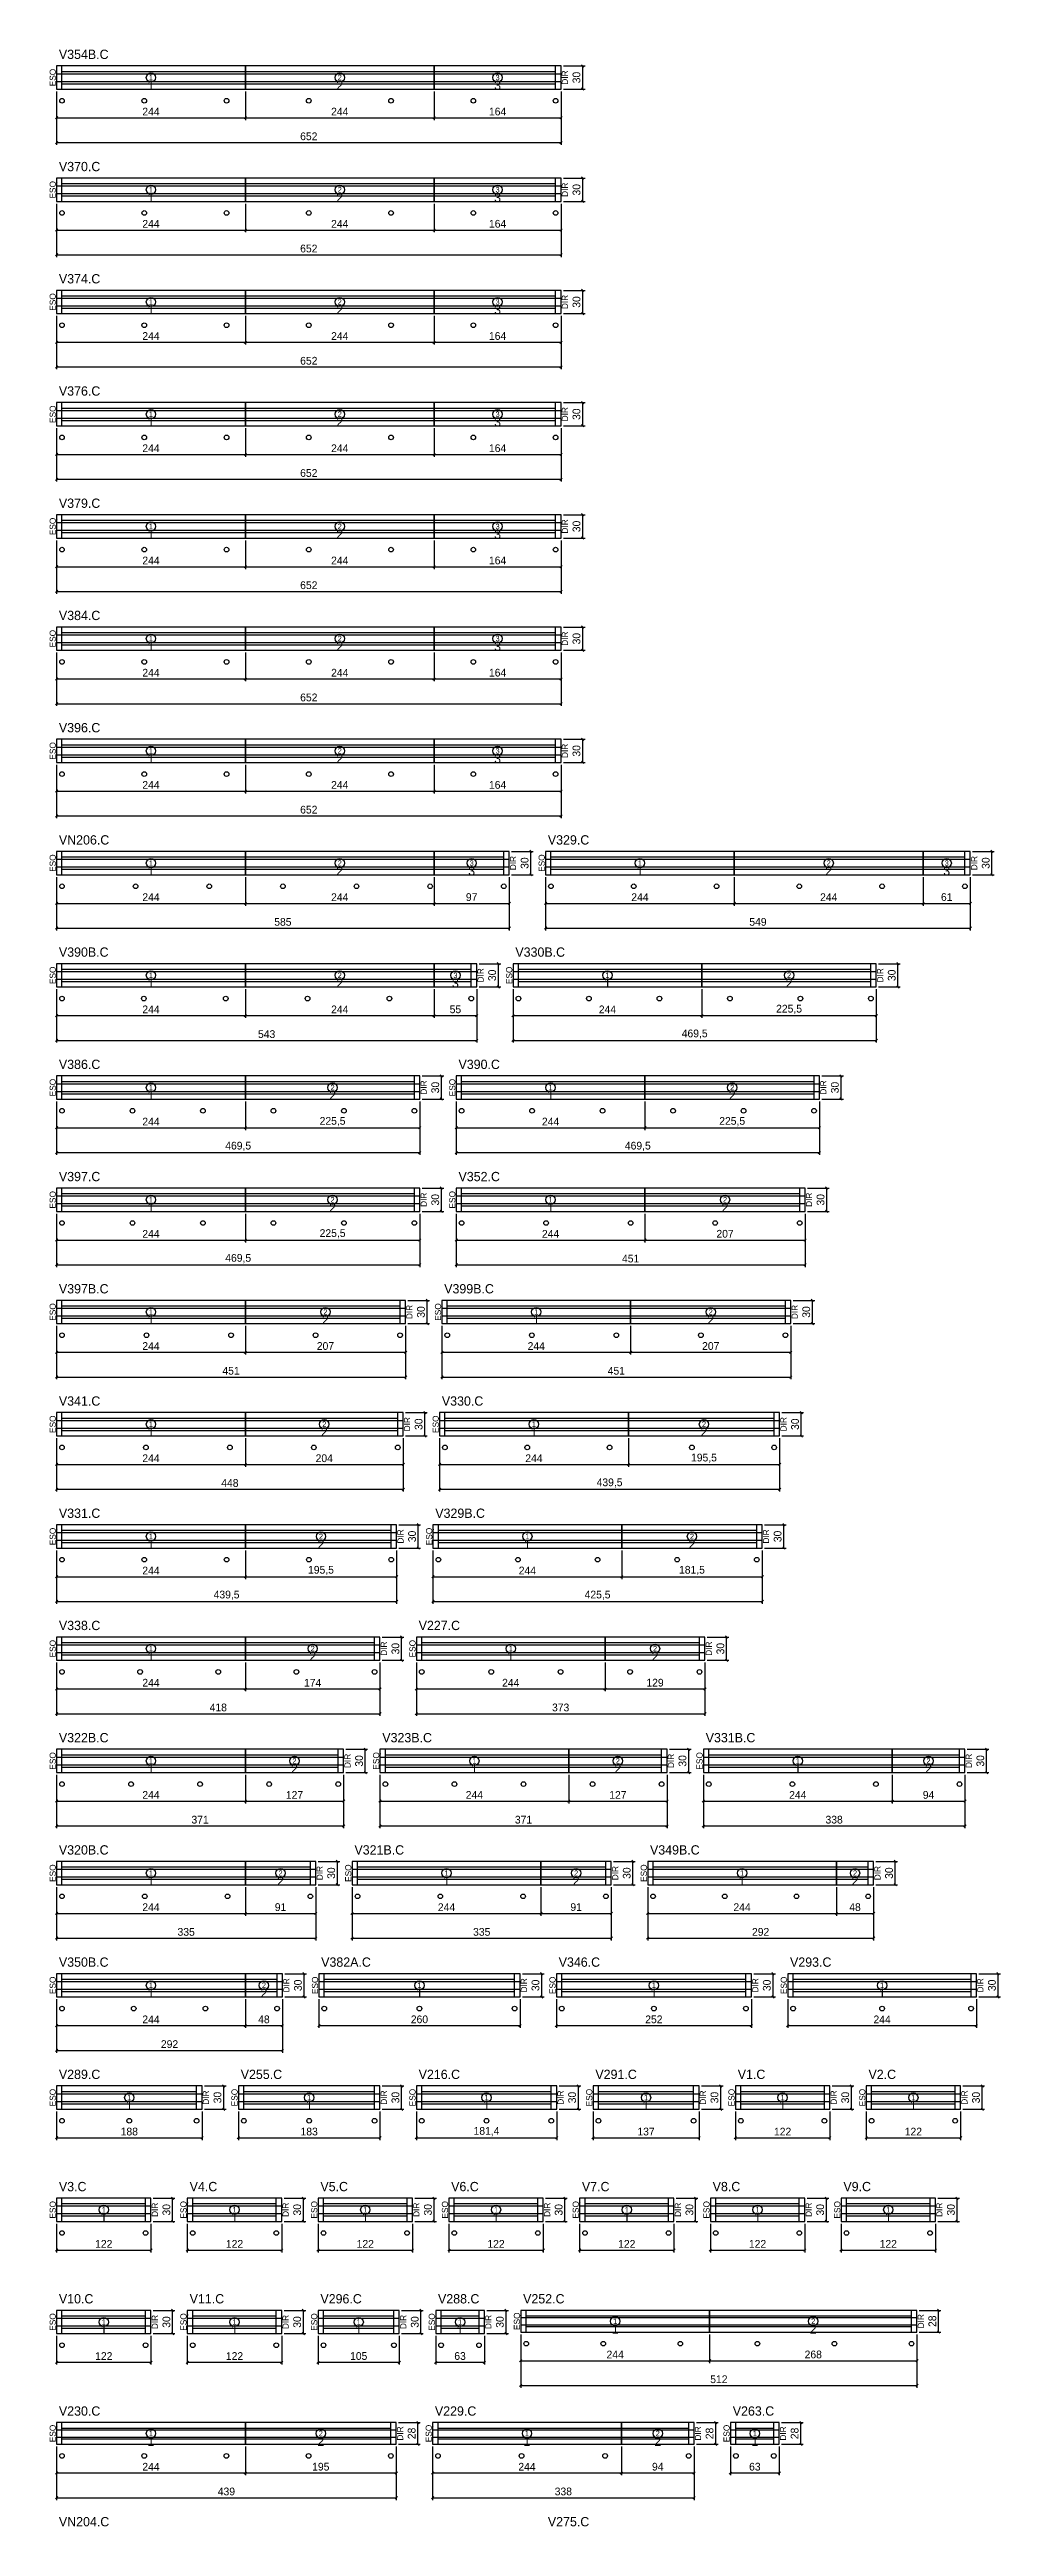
# Model space of a CAD drawing. Extents: x -13000 to 3070, y -11621 to 1250.
# Drawn here: x -9 to 1220, y -8419 to -5219 of the extents above; entities that cross this region are included whole.
import ezdxf
from ezdxf.enums import TextEntityAlignment as Align

# ---------------------------------------------------------------- set-up
doc = ezdxf.new("R2010")
doc.units = 0
for name, color, linetype in [('5', 5, 'Continuous'), ('COTA', 241, 'Continuous'), ('Escoras', 224, 'Continuous'), ('NOMENCLATURA', 7, 'Continuous'), ('Painéis', 200, 'Continuous'), ('SARR_2.2x7', 40, 'Continuous')]:
    doc.layers.add(name, color=color, linetype=linetype)
doc.dimstyles.new('PAINEL', dxfattribs={"dimtxt": 10, "dimasz": 3, "dimexe": 3, "dimexo": 3, "dimgap": 3, "dimtad": 1, "dimblk": 'OBLIQUE', "dimblk1": 'OBLIQUE', "dimcen": 2.5, "dimclrd": 4, "dimclre": 4, "dimclrt": 240, "dimazin": 3, "dimtfac": 1, "dimtmove": 0, "dimatfit": 3})

# ---------------------------------------------------------------- blocks, each defined once
blk = doc.blocks.new('nf1')
blk.add_circle((0, 0), 6)
blk.add_text('1', height=7).set_placement((0, 0), align=Align.MIDDLE_CENTER)
blk = doc.blocks.new('nf2')
blk.add_circle((0, 0), 6)
blk.add_text('2', height=7).set_placement((0, 0), align=Align.MIDDLE_CENTER)
blk = doc.blocks.new('nf3')
blk.add_circle((0, 0), 6)
blk.add_text('3', height=7).set_placement((0, 0), align=Align.MIDDLE_CENTER)
blk = doc.blocks.new('_OBLIQUE')
at = {"color": 0, "linetype": 'BYBLOCK'}
blk.add_line((-0.5, -0.5), (0.5, 0.5), dxfattribs=at)

msp = doc.modelspace()

# ---------------------------------------------------------------- linework, layer by layer
at = {"layer": 'Escoras'}
for centre in [(7, -5285), (113.333, -5285), (219.667, -5285), (326, -5285), (432.333, -5285), (538.667, -5285), (645, -5285), (7, -5430), (113.333, -5430), (219.667, -5430), (326, -5430), (432.333, -5430), (538.667, -5430), (645, -5430), (7, -5575), (113.333, -5575), (219.667, -5575), (326, -5575), (432.333, -5575), (538.667, -5575), (645, -5575), (7, -5720), (113.333, -5720), (219.667, -5720), (326, -5720), (432.333, -5720), (538.667, -5720), (645, -5720), (7, -5865), (113.333, -5865), (219.667, -5865), (326, -5865), (432.333, -5865), (538.667, -5865), (645, -5865), (7, -6010), (113.333, -6010), (219.667, -6010), (326, -6010), (432.333, -6010), (538.667, -6010), (645, -6010), (7, -6155), (113.333, -6155), (219.667, -6155), (326, -6155), (432.333, -6155), (538.667, -6155), (645, -6155), (7, -6300), (102.167, -6300), (197.333, -6300), (292.5, -6300), (387.667, -6300), (482.833, -6300), (578, -6300), (639, -6300), (746, -6300), (853, -6300), (960, -6300), (1067, -6300), (1174, -6300), (7, -6445), (112.8, -6445), (218.6, -6445), (324.4, -6445), (430.2, -6445), (536, -6445), (597, -6445), (688.1, -6445), (779.2, -6445), (870.3, -6445), (961.4, -6445), (1052.5, -6445), (7, -6590), (98.1, -6590), (189.2, -6590), (280.3, -6590), (371.4, -6590), (462.5, -6590), (523.5, -6590), (614.6, -6590), (705.7, -6590), (796.8, -6590), (887.9, -6590), (979, -6590), (7, -6735), (98.1, -6735), (189.2, -6735), (280.3, -6735), (371.4, -6735), (462.5, -6735), (523.5, -6735), (632.75, -6735), (742, -6735), (851.25, -6735), (960.5, -6735), (7, -6880), (116.25, -6880), (225.5, -6880), (334.75, -6880), (444, -6880), (505, -6880), (614.25, -6880), (723.5, -6880), (832.75, -6880), (942, -6880), (7, -7025), (115.5, -7025), (224, -7025), (332.5, -7025), (441, -7025), (502, -7025), (608.375, -7025), (714.75, -7025), (821.125, -7025), (927.5, -7025), (7, -7170), (113.375, -7170), (219.75, -7170), (326.125, -7170), (432.5, -7170), (493.5, -7170), (596.375, -7170), (699.25, -7170), (802.125, -7170), (905, -7170), (7, -7315), (108, -7315), (209, -7315), (310, -7315), (411, -7315), (472, -7315), (561.75, -7315), (651.5, -7315), (741.25, -7315), (831, -7315), (7, -7460), (96.25, -7460), (185.5, -7460), (274.75, -7460), (364, -7460), (425, -7460), (514.25, -7460), (603.5, -7460), (692.75, -7460), (782, -7460), (843, -7460), (951, -7460), (1059, -7460), (1167, -7460), (7, -7605), (114, -7605), (221, -7605), (328, -7605), (389, -7605), (496, -7605), (603, -7605), (710, -7605), (771, -7605), (863.667, -7605), (956.333, -7605), (1049, -7605), (7, -7750), (99.667, -7750), (192.333, -7750), (285, -7750), (346, -7750), (469, -7750), (592, -7750), (653, -7750), (772, -7750), (891, -7750), (952, -7750), (1067, -7750), (1182, -7750), (7, -7895), (94, -7895), (181, -7895), (242, -7895), (326.5, -7895), (411, -7895), (472, -7895), (555.7, -7895), (639.4, -7895), (700.4, -7895), (823.4, -7895), (884.4, -7895), (992.4, -7895), (1053.4, -7895), (1161.4, -7895), (7, -8040), (115, -8040), (176, -8040), (284, -8040), (345, -8040), (453, -8040), (514, -8040), (622, -8040), (683, -8040), (791, -8040), (852, -8040), (960, -8040), (1021, -8040), (1129, -8040), (7, -8185), (115, -8185), (176, -8185), (284, -8185), (345, -8185), (436, -8185), (497, -8185), (546, -8185), (607, -8183), (706.6, -8183), (806.2, -8183), (905.8, -8183), (1005.4, -8183), (1105, -8183), (7, -8328), (113.25, -8328), (219.5, -8328), (325.75, -8328), (432, -8328), (493, -8328), (601, -8328), (709, -8328), (817, -8328), (878, -8328), (927, -8328)]:
    msp.add_circle(centre, 3, dxfattribs=at)
at = {"layer": 'Painéis'}
for p, q in [((244, -5270), (244, -5240)), ((488, -5270), (488, -5240)), ((0, -5250), (244, -5250)), ((0, -5260), (244, -5260)), ((244, -5250), (488, -5250)), ((244, -5260), (488, -5260)), ((488, -5250), (652, -5250)), ((488, -5260), (652, -5260)), ((0, -5395), (244, -5395)), ((0, -5405), (244, -5405)), ((244, -5415), (244, -5385)), ((244, -5395), (488, -5395)), ((244, -5405), (488, -5405)), ((488, -5415), (488, -5385)), ((488, -5395), (652, -5395)), ((488, -5405), (652, -5405)), ((244, -5560), (244, -5530)), ((488, -5560), (488, -5530)), ((0, -5540), (244, -5540)), ((0, -5550), (244, -5550)), ((244, -5540), (488, -5540)), ((244, -5550), (488, -5550)), ((488, -5540), (652, -5540)), ((488, -5550), (652, -5550)), ((0, -5685), (244, -5685)), ((0, -5695), (244, -5695)), ((244, -5705), (244, -5675)), ((244, -5685), (488, -5685)), ((244, -5695), (488, -5695)), ((488, -5705), (488, -5675)), ((488, -5685), (652, -5685)), ((488, -5695), (652, -5695)), ((244, -5850), (244, -5820)), ((488, -5850), (488, -5820)), ((0, -5830), (244, -5830)), ((0, -5840), (244, -5840)), ((244, -5830), (488, -5830)), ((244, -5840), (488, -5840)), ((488, -5830), (652, -5830)), ((488, -5840), (652, -5840)), ((0, -5975), (244, -5975)), ((244, -5995), (244, -5965)), ((244, -5975), (488, -5975)), ((488, -5995), (488, -5965)), ((488, -5975), (652, -5975)), ((0, -5985), (244, -5985)), ((244, -5985), (488, -5985)), ((488, -5985), (652, -5985)), ((244, -6140), (244, -6110)), ((488, -6140), (488, -6110)), ((0, -6120), (244, -6120)), ((0, -6130), (244, -6130)), ((244, -6120), (488, -6120)), ((244, -6130), (488, -6130)), ((488, -6120), (652, -6120)), ((488, -6130), (652, -6130)), ((0, -6265), (244, -6265)), ((244, -6285), (244, -6255)), ((244, -6265), (488, -6265)), ((488, -6285), (488, -6255)), ((488, -6265), (585, -6265)), ((632, -6265), (876, -6265)), ((876, -6285), (876, -6255)), ((876, -6265), (1120, -6265)), ((1120, -6285), (1120, -6255)), ((1120, -6265), (1181, -6265)), ((0, -6275), (244, -6275)), ((244, -6275), (488, -6275)), ((488, -6275), (585, -6275)), ((632, -6275), (876, -6275)), ((876, -6275), (1120, -6275)), ((1120, -6275), (1181, -6275)), ((244, -6430), (244, -6400)), ((488, -6430), (488, -6400)), ((834, -6430), (834, -6400)), ((0, -6410), (244, -6410)), ((0, -6420), (244, -6420)), ((244, -6410), (488, -6410)), ((244, -6420), (488, -6420)), ((488, -6410), (543, -6410)), ((488, -6420), (543, -6420)), ((590, -6410), (834, -6410)), ((590, -6420), (834, -6420)), ((834, -6410), (1059.5, -6410)), ((834, -6420), (1059.5, -6420)), ((0, -6555), (244, -6555)), ((244, -6575), (244, -6545)), ((244, -6555), (469.5, -6555)), ((516.5, -6555), (760.5, -6555)), ((760.5, -6575), (760.5, -6545)), ((760.5, -6555), (986, -6555)), ((0, -6565), (244, -6565)), ((244, -6565), (469.5, -6565)), ((516.5, -6565), (760.5, -6565)), ((760.5, -6565), (986, -6565)), ((0, -6700), (244, -6700)), ((0, -6710), (244, -6710)), ((244, -6720), (244, -6690)), ((244, -6700), (469.5, -6700)), ((244, -6710), (469.5, -6710)), ((516.5, -6700), (760.5, -6700)), ((516.5, -6710), (760.5, -6710)), ((760.5, -6720), (760.5, -6690)), ((760.5, -6700), (967.5, -6700)), ((760.5, -6710), (967.5, -6710)), ((0, -6845), (244, -6845)), ((244, -6865), (244, -6835)), ((244, -6845), (451, -6845)), ((498, -6845), (742, -6845)), ((742, -6865), (742, -6835)), ((742, -6845), (949, -6845)), ((0, -6855), (244, -6855)), ((244, -6855), (451, -6855)), ((498, -6855), (742, -6855)), ((742, -6855), (949, -6855)), ((0, -6990), (244, -6990)), ((0, -7000), (244, -7000)), ((244, -7010), (244, -6980)), ((244, -6990), (448, -6990)), ((244, -7000), (448, -7000)), ((495, -6990), (739, -6990)), ((495, -7000), (739, -7000)), ((739, -7010), (739, -6980)), ((739, -6990), (934.5, -6990)), ((739, -7000), (934.5, -7000)), ((0, -7135), (244, -7135)), ((244, -7155), (244, -7125)), ((244, -7135), (439.5, -7135)), ((486.5, -7135), (730.5, -7135)), ((730.5, -7155), (730.5, -7125)), ((730.5, -7135), (912, -7135)), ((0, -7145), (244, -7145)), ((244, -7145), (439.5, -7145)), ((486.5, -7145), (730.5, -7145)), ((730.5, -7145), (912, -7145)), ((0, -7280), (244, -7280)), ((0, -7290), (244, -7290)), ((244, -7300), (244, -7270)), ((244, -7280), (418, -7280)), ((244, -7290), (418, -7290)), ((465, -7280), (709, -7280)), ((465, -7290), (709, -7290)), ((709, -7300), (709, -7270)), ((709, -7280), (838, -7280)), ((709, -7290), (838, -7290)), ((244, -7445), (244, -7415)), ((662, -7445), (662, -7415)), ((1080, -7445), (1080, -7415)), ((0, -7425), (244, -7425)), ((0, -7435), (244, -7435)), ((244, -7425), (371, -7425)), ((244, -7435), (371, -7435)), ((418, -7425), (662, -7425)), ((418, -7435), (662, -7435)), ((662, -7425), (789, -7425)), ((662, -7435), (789, -7435)), ((836, -7425), (1080, -7425)), ((836, -7435), (1080, -7435)), ((1080, -7425), (1174, -7425)), ((1080, -7435), (1174, -7435)), ((0, -7570), (244, -7570)), ((0, -7580), (244, -7580)), ((244, -7590), (244, -7560)), ((244, -7570), (335, -7570)), ((244, -7580), (335, -7580)), ((382, -7570), (626, -7570)), ((382, -7580), (626, -7580)), ((626, -7590), (626, -7560)), ((626, -7570), (717, -7570)), ((626, -7580), (717, -7580)), ((764, -7570), (1008, -7570)), ((764, -7580), (1008, -7580)), ((1008, -7590), (1008, -7560)), ((1008, -7570), (1056, -7570)), ((1008, -7580), (1056, -7580)), ((244, -7735), (244, -7705)), ((0, -7715), (244, -7715)), ((0, -7725), (244, -7725)), ((244, -7715), (292, -7715)), ((244, -7725), (292, -7725)), ((339, -7715), (599, -7715)), ((339, -7725), (599, -7725)), ((646, -7715), (898, -7715)), ((646, -7725), (898, -7725)), ((945, -7715), (1189, -7715)), ((945, -7725), (1189, -7725)), ((0, -7860), (188, -7860)), ((0, -7870), (188, -7870)), ((235, -7860), (418, -7860)), ((235, -7870), (418, -7870)), ((465, -7860), (646.4, -7860)), ((465, -7870), (646.4, -7870)), ((693.4, -7860), (830.4, -7860)), ((693.4, -7870), (830.4, -7870)), ((877.4, -7860), (999.4, -7860)), ((877.4, -7870), (999.4, -7870)), ((1046.4, -7860), (1168.4, -7860)), ((1046.4, -7870), (1168.4, -7870)), ((0, -8005), (122, -8005)), ((0, -8015), (122, -8015)), ((169, -8005), (291, -8005)), ((169, -8015), (291, -8015)), ((338, -8005), (460, -8005)), ((338, -8015), (460, -8015)), ((507, -8005), (629, -8005)), ((507, -8015), (629, -8015)), ((676, -8005), (798, -8005)), ((676, -8015), (798, -8015)), ((845, -8005), (967, -8005)), ((845, -8015), (967, -8015)), ((1014, -8005), (1136, -8005)), ((1014, -8015), (1136, -8015)), ((0, -8150), (122, -8150)), ((0, -8160), (122, -8160)), ((169, -8150), (291, -8150)), ((169, -8160), (291, -8160)), ((338, -8150), (443, -8150)), ((338, -8160), (443, -8160)), ((490, -8150), (553, -8150)), ((490, -8160), (553, -8160)), ((600, -8149.333), (844, -8149.333)), ((600, -8158.667), (844, -8158.667)), ((844, -8168), (844, -8140)), ((844, -8149.333), (1112, -8149.333)), ((844, -8158.667), (1112, -8158.667)), ((244, -8313), (244, -8285)), ((730, -8313), (730, -8285)), ((0, -8294.333), (244, -8294.333)), ((0, -8303.667), (244, -8303.667)), ((244, -8294.333), (439, -8294.333)), ((244, -8303.667), (439, -8303.667)), ((486, -8294.333), (730, -8294.333)), ((486, -8303.667), (730, -8303.667)), ((730, -8294.333), (824, -8294.333)), ((730, -8303.667), (824, -8303.667)), ((871, -8294.333), (934, -8294.333)), ((871, -8303.667), (934, -8303.667))]:
    msp.add_line(p, q, dxfattribs=at)
for points in [[(0, -5270), (244, -5270), (244, -5240), (0, -5240)], [(244, -5270), (488, -5270), (488, -5240), (244, -5240)], [(488, -5270), (652, -5270), (652, -5240), (488, -5240)], [(0, -5415), (244, -5415), (244, -5385), (0, -5385)], [(244, -5415), (488, -5415), (488, -5385), (244, -5385)], [(488, -5415), (652, -5415), (652, -5385), (488, -5385)], [(0, -5560), (244, -5560), (244, -5530), (0, -5530)], [(244, -5560), (488, -5560), (488, -5530), (244, -5530)], [(488, -5560), (652, -5560), (652, -5530), (488, -5530)], [(0, -5705), (244, -5705), (244, -5675), (0, -5675)], [(244, -5705), (488, -5705), (488, -5675), (244, -5675)], [(488, -5705), (652, -5705), (652, -5675), (488, -5675)], [(0, -5850), (244, -5850), (244, -5820), (0, -5820)], [(244, -5850), (488, -5850), (488, -5820), (244, -5820)], [(488, -5850), (652, -5850), (652, -5820), (488, -5820)], [(0, -5995), (244, -5995), (244, -5965), (0, -5965)], [(244, -5995), (488, -5995), (488, -5965), (244, -5965)], [(488, -5995), (652, -5995), (652, -5965), (488, -5965)], [(0, -6140), (244, -6140), (244, -6110), (0, -6110)], [(244, -6140), (488, -6140), (488, -6110), (244, -6110)], [(488, -6140), (652, -6140), (652, -6110), (488, -6110)], [(0, -6285), (244, -6285), (244, -6255), (0, -6255)], [(244, -6285), (488, -6285), (488, -6255), (244, -6255)], [(488, -6285), (585, -6285), (585, -6255), (488, -6255)], [(632, -6285), (876, -6285), (876, -6255), (632, -6255)], [(876, -6285), (1120, -6285), (1120, -6255), (876, -6255)], [(1120, -6285), (1181, -6285), (1181, -6255), (1120, -6255)], [(0, -6430), (244, -6430), (244, -6400), (0, -6400)], [(244, -6430), (488, -6430), (488, -6400), (244, -6400)], [(488, -6430), (543, -6430), (543, -6400), (488, -6400)], [(590, -6430), (834, -6430), (834, -6400), (590, -6400)], [(834, -6430), (1059.5, -6430), (1059.5, -6400), (834, -6400)], [(0, -6575), (244, -6575), (244, -6545), (0, -6545)], [(244, -6575), (469.5, -6575), (469.5, -6545), (244, -6545)], [(516.5, -6575), (760.5, -6575), (760.5, -6545), (516.5, -6545)], [(760.5, -6575), (986, -6575), (986, -6545), (760.5, -6545)], [(0, -6720), (244, -6720), (244, -6690), (0, -6690)], [(244, -6720), (469.5, -6720), (469.5, -6690), (244, -6690)], [(516.5, -6720), (760.5, -6720), (760.5, -6690), (516.5, -6690)], [(760.5, -6720), (967.5, -6720), (967.5, -6690), (760.5, -6690)], [(0, -6865), (244, -6865), (244, -6835), (0, -6835)], [(244, -6865), (451, -6865), (451, -6835), (244, -6835)], [(498, -6865), (742, -6865), (742, -6835), (498, -6835)], [(742, -6865), (949, -6865), (949, -6835), (742, -6835)], [(0, -7010), (244, -7010), (244, -6980), (0, -6980)], [(244, -7010), (448, -7010), (448, -6980), (244, -6980)], [(495, -7010), (739, -7010), (739, -6980), (495, -6980)], [(739, -7010), (934.5, -7010), (934.5, -6980), (739, -6980)], [(0, -7155), (244, -7155), (244, -7125), (0, -7125)], [(244, -7155), (439.5, -7155), (439.5, -7125), (244, -7125)], [(486.5, -7155), (730.5, -7155), (730.5, -7125), (486.5, -7125)], [(730.5, -7155), (912, -7155), (912, -7125), (730.5, -7125)], [(0, -7300), (244, -7300), (244, -7270), (0, -7270)], [(244, -7300), (418, -7300), (418, -7270), (244, -7270)], [(465, -7300), (709, -7300), (709, -7270), (465, -7270)], [(709, -7300), (838, -7300), (838, -7270), (709, -7270)], [(0, -7445), (244, -7445), (244, -7415), (0, -7415)], [(244, -7445), (371, -7445), (371, -7415), (244, -7415)], [(418, -7445), (662, -7445), (662, -7415), (418, -7415)], [(662, -7445), (789, -7445), (789, -7415), (662, -7415)], [(836, -7445), (1080, -7445), (1080, -7415), (836, -7415)], [(1080, -7445), (1174, -7445), (1174, -7415), (1080, -7415)], [(0, -7590), (244, -7590), (244, -7560), (0, -7560)], [(244, -7590), (335, -7590), (335, -7560), (244, -7560)], [(382, -7590), (626, -7590), (626, -7560), (382, -7560)], [(626, -7590), (717, -7590), (717, -7560), (626, -7560)], [(764, -7590), (1008, -7590), (1008, -7560), (764, -7560)], [(1008, -7590), (1056, -7590), (1056, -7560), (1008, -7560)], [(0, -7735), (244, -7735), (244, -7705), (0, -7705)], [(244, -7735), (292, -7735), (292, -7705), (244, -7705)], [(339, -7735), (599, -7735), (599, -7705), (339, -7705)], [(646, -7735), (898, -7735), (898, -7705), (646, -7705)], [(945, -7735), (1189, -7735), (1189, -7705), (945, -7705)], [(0, -7880), (188, -7880), (188, -7850), (0, -7850)], [(235, -7880), (418, -7880), (418, -7850), (235, -7850)], [(465, -7880), (646.4, -7880), (646.4, -7850), (465, -7850)], [(693.4, -7880), (830.4, -7880), (830.4, -7850), (693.4, -7850)], [(877.4, -7880), (999.4, -7880), (999.4, -7850), (877.4, -7850)], [(1046.4, -7880), (1168.4, -7880), (1168.4, -7850), (1046.4, -7850)], [(0, -8025), (122, -8025), (122, -7995), (0, -7995)], [(169, -8025), (291, -8025), (291, -7995), (169, -7995)], [(338, -8025), (460, -8025), (460, -7995), (338, -7995)], [(507, -8025), (629, -8025), (629, -7995), (507, -7995)], [(676, -8025), (798, -8025), (798, -7995), (676, -7995)], [(845, -8025), (967, -8025), (967, -7995), (845, -7995)], [(1014, -8025), (1136, -8025), (1136, -7995), (1014, -7995)], [(0, -8170), (122, -8170), (122, -8140), (0, -8140)], [(169, -8170), (291, -8170), (291, -8140), (169, -8140)], [(338, -8170), (443, -8170), (443, -8140), (338, -8140)], [(490, -8170), (553, -8170), (553, -8140), (490, -8140)], [(600, -8168), (844, -8168), (844, -8140), (600, -8140)], [(844, -8168), (1112, -8168), (1112, -8140), (844, -8140)], [(0, -8313), (244, -8313), (244, -8285), (0, -8285)], [(244, -8313), (439, -8313), (439, -8285), (244, -8285)], [(486, -8313), (730, -8313), (730, -8285), (486, -8285)], [(730, -8313), (824, -8313), (824, -8285), (730, -8285)], [(871, -8313), (934, -8313), (934, -8285), (871, -8285)]]:
    msp.add_lwpolyline(points, close=True, dxfattribs=at)
at = {"layer": 'SARR_2.2x7'}
for p, q in [((7, -5270), (7, -5240)), ((7, -5247), (244, -5247)), ((244, -5247), (488, -5247)), ((488, -5247), (645, -5247)), ((645, -5270), (645, -5240)), ((7, -5263), (244, -5263)), ((244, -5263), (488, -5263)), ((488, -5263), (645, -5263)), ((7, -5415), (7, -5385)), ((7, -5392), (244, -5392)), ((7, -5408), (244, -5408)), ((244, -5392), (488, -5392)), ((244, -5408), (488, -5408)), ((488, -5392), (645, -5392)), ((488, -5408), (645, -5408)), ((645, -5415), (645, -5385)), ((7, -5560), (7, -5530)), ((645, -5560), (645, -5530)), ((7, -5537), (244, -5537)), ((7, -5553), (244, -5553)), ((244, -5537), (488, -5537)), ((244, -5553), (488, -5553)), ((488, -5537), (645, -5537)), ((488, -5553), (645, -5553)), ((7, -5705), (7, -5675)), ((7, -5682), (244, -5682)), ((244, -5682), (488, -5682)), ((488, -5682), (645, -5682)), ((645, -5705), (645, -5675)), ((7, -5698), (244, -5698)), ((244, -5698), (488, -5698)), ((488, -5698), (645, -5698)), ((7, -5850), (7, -5820)), ((645, -5850), (645, -5820)), ((7, -5827), (244, -5827)), ((7, -5843), (244, -5843)), ((244, -5827), (488, -5827)), ((244, -5843), (488, -5843)), ((488, -5827), (645, -5827)), ((488, -5843), (645, -5843)), ((7, -5995), (7, -5965)), ((7, -5972), (244, -5972)), ((244, -5972), (488, -5972)), ((488, -5972), (645, -5972)), ((645, -5995), (645, -5965)), ((7, -5988), (244, -5988)), ((244, -5988), (488, -5988)), ((488, -5988), (645, -5988)), ((7, -6140), (7, -6110)), ((645, -6140), (645, -6110)), ((7, -6117), (244, -6117)), ((7, -6133), (244, -6133)), ((244, -6117), (488, -6117)), ((244, -6133), (488, -6133)), ((488, -6117), (645, -6117)), ((488, -6133), (645, -6133)), ((7, -6285), (7, -6255)), ((7, -6262), (244, -6262)), ((244, -6262), (488, -6262)), ((488, -6262), (578, -6262)), ((578, -6285), (578, -6255)), ((639, -6285), (639, -6255)), ((639, -6262), (876, -6262)), ((876, -6262), (1120, -6262)), ((1120, -6262), (1174, -6262)), ((1174, -6285), (1174, -6255)), ((7, -6278), (244, -6278)), ((244, -6278), (488, -6278)), ((488, -6278), (578, -6278)), ((639, -6278), (876, -6278)), ((876, -6278), (1120, -6278)), ((1120, -6278), (1174, -6278)), ((7, -6430), (7, -6400)), ((536, -6430), (536, -6400)), ((597, -6430), (597, -6400)), ((1052.5, -6430), (1052.5, -6400)), ((7, -6407), (244, -6407)), ((7, -6423), (244, -6423)), ((244, -6407), (488, -6407)), ((244, -6423), (488, -6423)), ((488, -6407), (536, -6407)), ((488, -6423), (536, -6423)), ((597, -6407), (834, -6407)), ((597, -6423), (834, -6423)), ((834, -6407), (1052.5, -6407)), ((834, -6423), (1052.5, -6423)), ((7, -6575), (7, -6545)), ((7, -6552), (244, -6552)), ((244, -6552), (462.5, -6552)), ((462.5, -6575), (462.5, -6545)), ((523.5, -6575), (523.5, -6545)), ((523.5, -6552), (760.5, -6552)), ((760.5, -6552), (979, -6552)), ((979, -6575), (979, -6545)), ((7, -6568), (244, -6568)), ((244, -6568), (462.5, -6568)), ((523.5, -6568), (760.5, -6568)), ((760.5, -6568), (979, -6568)), ((7, -6720), (7, -6690)), ((7, -6697), (244, -6697)), ((7, -6713), (244, -6713)), ((244, -6697), (462.5, -6697)), ((244, -6713), (462.5, -6713)), ((462.5, -6720), (462.5, -6690)), ((523.5, -6720), (523.5, -6690)), ((523.5, -6697), (760.5, -6697)), ((523.5, -6713), (760.5, -6713)), ((760.5, -6697), (960.5, -6697)), ((760.5, -6713), (960.5, -6713)), ((960.5, -6720), (960.5, -6690)), ((7, -6865), (7, -6835)), ((7, -6842), (244, -6842)), ((244, -6842), (444, -6842)), ((444, -6865), (444, -6835)), ((505, -6865), (505, -6835)), ((505, -6842), (742, -6842)), ((742, -6842), (942, -6842)), ((942, -6865), (942, -6835)), ((7, -6858), (244, -6858)), ((244, -6858), (444, -6858)), ((505, -6858), (742, -6858)), ((742, -6858), (942, -6858)), ((7, -7010), (7, -6980)), ((7, -6987), (244, -6987)), ((7, -7003), (244, -7003)), ((244, -6987), (441, -6987)), ((244, -7003), (441, -7003)), ((441, -7010), (441, -6980)), ((502, -7010), (502, -6980)), ((502, -6987), (739, -6987)), ((502, -7003), (739, -7003)), ((739, -6987), (927.5, -6987)), ((739, -7003), (927.5, -7003)), ((927.5, -7010), (927.5, -6980)), ((7, -7155), (7, -7125)), ((7, -7132), (244, -7132)), ((244, -7132), (432.5, -7132)), ((432.5, -7155), (432.5, -7125)), ((493.5, -7155), (493.5, -7125)), ((493.5, -7132), (730.5, -7132)), ((730.5, -7132), (905, -7132)), ((905, -7155), (905, -7125)), ((7, -7148), (244, -7148)), ((244, -7148), (432.5, -7148)), ((493.5, -7148), (730.5, -7148)), ((730.5, -7148), (905, -7148)), ((7, -7300), (7, -7270)), ((7, -7277), (244, -7277)), ((7, -7293), (244, -7293)), ((244, -7277), (411, -7277)), ((244, -7293), (411, -7293)), ((411, -7300), (411, -7270)), ((472, -7300), (472, -7270)), ((472, -7277), (709, -7277)), ((472, -7293), (709, -7293)), ((709, -7277), (831, -7277)), ((709, -7293), (831, -7293)), ((831, -7300), (831, -7270)), ((7, -7445), (7, -7415)), ((7, -7422), (244, -7422)), ((244, -7422), (364, -7422)), ((364, -7445), (364, -7415)), ((425, -7445), (425, -7415)), ((425, -7422), (662, -7422)), ((662, -7422), (782, -7422)), ((782, -7445), (782, -7415)), ((843, -7445), (843, -7415)), ((843, -7422), (1080, -7422)), ((1080, -7422), (1167, -7422)), ((1167, -7445), (1167, -7415)), ((7, -7438), (244, -7438)), ((244, -7438), (364, -7438)), ((425, -7438), (662, -7438)), ((662, -7438), (782, -7438)), ((843, -7438), (1080, -7438)), ((1080, -7438), (1167, -7438)), ((7, -7590), (7, -7560)), ((7, -7567), (244, -7567)), ((7, -7583), (244, -7583)), ((244, -7567), (328, -7567)), ((244, -7583), (328, -7583)), ((328, -7590), (328, -7560)), ((389, -7590), (389, -7560)), ((389, -7567), (626, -7567)), ((389, -7583), (626, -7583)), ((626, -7567), (710, -7567)), ((626, -7583), (710, -7583)), ((710, -7590), (710, -7560)), ((771, -7590), (771, -7560)), ((771, -7567), (1008, -7567)), ((771, -7583), (1008, -7583)), ((1008, -7567), (1049, -7567)), ((1008, -7583), (1049, -7583)), ((1049, -7590), (1049, -7560)), ((7, -7735), (7, -7705)), ((7, -7712), (244, -7712)), ((244, -7712), (285, -7712)), ((285, -7735), (285, -7705)), ((346, -7735), (346, -7705)), ((346, -7712), (592, -7712)), ((592, -7735), (592, -7705)), ((653, -7735), (653, -7705)), ((653, -7712), (891, -7712)), ((891, -7735), (891, -7705)), ((952, -7735), (952, -7705)), ((952, -7712), (1182, -7712)), ((1182, -7735), (1182, -7705)), ((7, -7728), (244, -7728)), ((244, -7728), (285, -7728)), ((346, -7728), (592, -7728)), ((653, -7728), (891, -7728)), ((952, -7728), (1182, -7728)), ((7, -7880), (7, -7850)), ((7, -7857), (181, -7857)), ((181, -7880), (181, -7850)), ((242, -7880), (242, -7850)), ((242, -7857), (411, -7857)), ((411, -7880), (411, -7850)), ((472, -7880), (472, -7850)), ((472, -7857), (639.4, -7857)), ((639.4, -7880), (639.4, -7850)), ((700.4, -7880), (700.4, -7850)), ((700.4, -7857), (823.4, -7857)), ((823.4, -7880), (823.4, -7850)), ((884.4, -7880), (884.4, -7850)), ((884.4, -7857), (992.4, -7857)), ((992.4, -7880), (992.4, -7850)), ((1053.4, -7880), (1053.4, -7850)), ((1053.4, -7857), (1161.4, -7857)), ((1161.4, -7880), (1161.4, -7850)), ((7, -7873), (181, -7873)), ((242, -7873), (411, -7873)), ((472, -7873), (639.4, -7873)), ((700.4, -7873), (823.4, -7873)), ((884.4, -7873), (992.4, -7873)), ((1053.4, -7873), (1161.4, -7873)), ((7, -8025), (7, -7995)), ((115, -8025), (115, -7995)), ((176, -8025), (176, -7995)), ((284, -8025), (284, -7995)), ((345, -8025), (345, -7995)), ((453, -8025), (453, -7995)), ((514, -8025), (514, -7995)), ((622, -8025), (622, -7995)), ((683, -8025), (683, -7995)), ((791, -8025), (791, -7995)), ((852, -8025), (852, -7995)), ((960, -8025), (960, -7995)), ((1021, -8025), (1021, -7995)), ((1129, -8025), (1129, -7995)), ((7, -8002), (115, -8002)), ((7, -8018), (115, -8018)), ((176, -8002), (284, -8002)), ((176, -8018), (284, -8018)), ((345, -8002), (453, -8002)), ((345, -8018), (453, -8018)), ((514, -8002), (622, -8002)), ((514, -8018), (622, -8018)), ((683, -8002), (791, -8002)), ((683, -8018), (791, -8018)), ((852, -8002), (960, -8002)), ((852, -8018), (960, -8018)), ((1021, -8002), (1129, -8002)), ((1021, -8018), (1129, -8018)), ((7, -8170), (7, -8140)), ((7, -8147), (115, -8147)), ((115, -8170), (115, -8140)), ((176, -8170), (176, -8140)), ((176, -8147), (284, -8147)), ((284, -8170), (284, -8140)), ((345, -8170), (345, -8140)), ((345, -8147), (436, -8147)), ((436, -8170), (436, -8140)), ((497, -8170), (497, -8140)), ((497, -8147), (546, -8147)), ((546, -8170), (546, -8140)), ((607, -8168), (607, -8140)), ((607, -8147), (844, -8147)), ((844, -8147), (1105, -8147)), ((1105, -8168), (1105, -8140)), ((7, -8163), (115, -8163)), ((176, -8163), (284, -8163)), ((345, -8163), (436, -8163)), ((497, -8163), (546, -8163)), ((607, -8161), (844, -8161)), ((844, -8161), (1105, -8161)), ((7, -8313), (7, -8285)), ((432, -8313), (432, -8285)), ((493, -8313), (493, -8285)), ((817, -8313), (817, -8285)), ((878, -8313), (878, -8285)), ((927, -8313), (927, -8285)), ((7, -8292), (244, -8292)), ((7, -8306), (244, -8306)), ((244, -8292), (432, -8292)), ((244, -8306), (432, -8306)), ((493, -8292), (730, -8292)), ((493, -8306), (730, -8306)), ((730, -8292), (817, -8292)), ((730, -8306), (817, -8306)), ((878, -8292), (927, -8292)), ((878, -8306), (927, -8306))]:
    msp.add_line(p, q, dxfattribs=at)

# ---------------------------------------------------------------- block references
at = {"layer": 'COTA'}
for name, p in [('nf1', (122, -5255)), ('nf2', (366, -5255)), ('nf3', (570, -5255)), ('nf1', (122, -5400)), ('nf2', (366, -5400)), ('nf3', (570, -5400)), ('nf1', (122, -5545)), ('nf2', (366, -5545)), ('nf3', (570, -5545)), ('nf1', (122, -5690)), ('nf2', (366, -5690)), ('nf3', (570, -5690)), ('nf1', (122, -5835)), ('nf2', (366, -5835)), ('nf3', (570, -5835)), ('nf1', (122, -5980)), ('nf2', (366, -5980)), ('nf3', (570, -5980)), ('nf1', (122, -6125)), ('nf2', (366, -6125)), ('nf3', (570, -6125)), ('nf1', (122, -6270)), ('nf2', (366, -6270)), ('nf3', (536.5, -6270)), ('nf1', (754, -6270)), ('nf2', (998, -6270)), ('nf3', (1150.5, -6270)), ('nf1', (122, -6415)), ('nf2', (366, -6415)), ('nf3', (515.5, -6415)), ('nf1', (712, -6415)), ('nf2', (946.75, -6415)), ('nf1', (122, -6560)), ('nf2', (356.75, -6560)), ('nf1', (638.5, -6560)), ('nf2', (873.25, -6560)), ('nf1', (122, -6705)), ('nf2', (356.75, -6705)), ('nf1', (638.5, -6705)), ('nf2', (864, -6705)), ('nf1', (122, -6850)), ('nf2', (347.5, -6850)), ('nf1', (620, -6850)), ('nf2', (845.5, -6850)), ('nf1', (122, -6995)), ('nf2', (346, -6995)), ('nf1', (617, -6995)), ('nf2', (836.75, -6995)), ('nf1', (122, -7140)), ('nf2', (341.75, -7140)), ('nf1', (608.5, -7140)), ('nf2', (821.25, -7140)), ('nf1', (122, -7285)), ('nf2', (331, -7285)), ('nf1', (587, -7285)), ('nf2', (773.5, -7285)), ('nf1', (122, -7430)), ('nf2', (307.5, -7430)), ('nf1', (540, -7430)), ('nf2', (725.5, -7430)), ('nf1', (958, -7430)), ('nf2', (1127, -7430)), ('nf1', (122, -7575)), ('nf2', (289.5, -7575)), ('nf1', (504, -7575)), ('nf2', (671.5, -7575)), ('nf1', (886, -7575)), ('nf2', (1032, -7575)), ('nf1', (122, -7720)), ('nf2', (268, -7720)), ('nf1', (469, -7720)), ('nf1', (772, -7720)), ('nf1', (1067, -7720)), ('nf1', (94, -7865)), ('nf1', (326.5, -7865)), ('nf1', (555.7, -7865)), ('nf1', (761.9, -7865)), ('nf1', (938.4, -7865)), ('nf1', (1107.4, -7865)), ('nf1', (61, -8010)), ('nf1', (230, -8010)), ('nf1', (399, -8010)), ('nf1', (568, -8010)), ('nf1', (737, -8010)), ('nf1', (906, -8010)), ('nf1', (1075, -8010)), ('nf1', (61, -8155)), ('nf1', (230, -8155)), ('nf1', (390.5, -8155)), ('nf1', (521.5, -8155)), ('nf1', (722, -8154)), ('nf2', (978, -8154)), ('nf1', (122, -8299)), ('nf2', (341.5, -8299)), ('nf1', (608, -8299)), ('nf2', (777, -8299)), ('nf1', (902.5, -8299))]:
    msp.add_blockref(name, p, dxfattribs=at)

# ---------------------------------------------------------------- texts
at = {"layer": '5'}
for s, p in [('ESQ', (-5, -5255)), ('DIR', (657, -5255)), ('ESQ', (-5, -5400)), ('DIR', (657, -5400)), ('ESQ', (-5, -5545)), ('DIR', (657, -5545)), ('ESQ', (-5, -5690)), ('DIR', (657, -5690)), ('ESQ', (-5, -5835)), ('DIR', (657, -5835)), ('ESQ', (-5, -5980)), ('DIR', (657, -5980)), ('ESQ', (-5, -6125)), ('DIR', (657, -6125)), ('ESQ', (-5, -6270)), ('DIR', (590, -6270)), ('ESQ', (627, -6270)), ('DIR', (1186, -6270)), ('ESQ', (-5, -6415)), ('DIR', (548, -6415)), ('ESQ', (585, -6415)), ('DIR', (1064.5, -6415)), ('ESQ', (-5, -6560)), ('DIR', (474.5, -6560)), ('ESQ', (511.5, -6560)), ('DIR', (991, -6560)), ('ESQ', (-5, -6705)), ('DIR', (474.5, -6705)), ('ESQ', (511.5, -6705)), ('DIR', (972.5, -6705)), ('ESQ', (-5, -6850)), ('DIR', (456, -6850)), ('ESQ', (493, -6850)), ('DIR', (954, -6850)), ('ESQ', (-5, -6995)), ('DIR', (453, -6995)), ('ESQ', (490, -6995)), ('DIR', (939.5, -6995)), ('ESQ', (-5, -7140)), ('DIR', (444.5, -7140)), ('ESQ', (481.5, -7140)), ('DIR', (917, -7140)), ('ESQ', (-5, -7285)), ('DIR', (423, -7285)), ('ESQ', (460, -7285)), ('DIR', (843, -7285)), ('ESQ', (-5, -7430)), ('DIR', (376, -7430)), ('ESQ', (413, -7430)), ('DIR', (794, -7430)), ('ESQ', (831, -7430)), ('DIR', (1179, -7430)), ('ESQ', (-5, -7575)), ('DIR', (340, -7575)), ('ESQ', (377, -7575)), ('DIR', (722, -7575)), ('ESQ', (759, -7575)), ('DIR', (1061, -7575)), ('ESQ', (-5, -7720)), ('DIR', (297, -7720)), ('ESQ', (334, -7720)), ('DIR', (604, -7720)), ('ESQ', (641, -7720)), ('DIR', (903, -7720)), ('ESQ', (940, -7720)), ('DIR', (1194, -7720)), ('ESQ', (-5, -7865)), ('DIR', (193, -7865)), ('ESQ', (230, -7865)), ('DIR', (423, -7865)), ('ESQ', (460, -7865)), ('DIR', (651.4, -7865)), ('ESQ', (688.4, -7865)), ('DIR', (835.4, -7865)), ('ESQ', (872.4, -7865)), ('DIR', (1004.4, -7865)), ('ESQ', (1041.4, -7865)), ('DIR', (1173.4, -7865)), ('ESQ', (-5, -8010)), ('ESQ', (164, -8010)), ('ESQ', (333, -8010)), ('ESQ', (502, -8010)), ('ESQ', (671, -8010)), ('ESQ', (840, -8010)), ('ESQ', (1009, -8010)), ('DIR', (127, -8010)), ('DIR', (296, -8010)), ('DIR', (465, -8010)), ('DIR', (634, -8010)), ('DIR', (803, -8010)), ('DIR', (972, -8010)), ('DIR', (1141, -8010)), ('ESQ', (-5, -8155)), ('DIR', (127, -8155)), ('ESQ', (164, -8155)), ('DIR', (296, -8155)), ('ESQ', (333, -8155)), ('DIR', (448, -8155)), ('ESQ', (485, -8155)), ('DIR', (558, -8155)), ('ESQ', (595, -8154)), ('DIR', (1117, -8154)), ('ESQ', (-5, -8299)), ('ESQ', (481, -8299)), ('ESQ', (866, -8299)), ('DIR', (444, -8299)), ('DIR', (829, -8299)), ('DIR', (939, -8299))]:
    msp.add_text(s, height=8, rotation=90, dxfattribs=at).set_placement(p, align=Align.MIDDLE_CENTER)
for s, p in [('1', (122, -5265)), ('2', (366, -5265)), ('3', (570, -5265)), ('1', (122, -5410)), ('2', (366, -5410)), ('3', (570, -5410)), ('1', (122, -5555)), ('2', (366, -5555)), ('3', (570, -5555)), ('1', (122, -5700)), ('2', (366, -5700)), ('3', (570, -5700)), ('1', (122, -5845)), ('2', (366, -5845)), ('3', (570, -5845)), ('1', (122, -5990)), ('2', (366, -5990)), ('3', (570, -5990)), ('1', (122, -6135)), ('2', (366, -6135)), ('3', (570, -6135)), ('1', (122, -6280)), ('2', (366, -6280)), ('3', (536.5, -6280)), ('1', (754, -6280)), ('2', (998, -6280)), ('3', (1150.5, -6280)), ('1', (122, -6425)), ('2', (366, -6425)), ('3', (515.5, -6425)), ('1', (712, -6425)), ('2', (946.75, -6425)), ('1', (122, -6570)), ('2', (356.75, -6570)), ('1', (638.5, -6570)), ('2', (873.25, -6570)), ('1', (122, -6715)), ('2', (356.75, -6715)), ('1', (638.5, -6715)), ('2', (864, -6715)), ('1', (122, -6860)), ('2', (347.5, -6860)), ('1', (620, -6860)), ('2', (845.5, -6860)), ('1', (122, -7005)), ('2', (346, -7005)), ('1', (617, -7005)), ('2', (836.75, -7005)), ('1', (122, -7150)), ('2', (341.75, -7150)), ('1', (608.5, -7150)), ('2', (821.25, -7150)), ('1', (122, -7295)), ('2', (331, -7295)), ('1', (587, -7295)), ('2', (773.5, -7295)), ('1', (122, -7440)), ('2', (307.5, -7440)), ('1', (540, -7440)), ('2', (725.5, -7440)), ('1', (958, -7440)), ('2', (1127, -7440)), ('1', (122, -7585)), ('2', (289.5, -7585)), ('1', (504, -7585)), ('2', (671.5, -7585)), ('1', (886, -7585)), ('2', (1032, -7585)), ('1', (122, -7730)), ('2', (268, -7730)), ('1', (469, -7730)), ('1', (772, -7730)), ('1', (1067, -7730)), ('1', (94, -7875)), ('1', (326.5, -7875)), ('1', (555.7, -7875)), ('1', (761.9, -7875)), ('1', (938.4, -7875)), ('1', (1107.4, -7875)), ('1', (61, -8020)), ('1', (230, -8020)), ('1', (399, -8020)), ('1', (568, -8020)), ('1', (737, -8020)), ('1', (906, -8020)), ('1', (1075, -8020)), ('1', (61, -8165)), ('1', (230, -8165)), ('1', (390.5, -8165)), ('1', (521.5, -8165)), ('1', (722, -8164)), ('2', (978, -8164)), ('1', (122, -8309)), ('2', (341.5, -8309)), ('1', (608, -8309)), ('2', (777, -8309)), ('1', (902.5, -8309))]:
    msp.add_text(s, height=12, dxfattribs=at).set_placement(p, align=Align.MIDDLE_CENTER)
at = {"layer": 'NOMENCLATURA'}
for s, p in [('V354B.C', (3, -5231)), ('V370.C', (3, -5376)), ('V374.C', (3, -5521)), ('V376.C', (3, -5666)), ('V379.C', (3, -5811)), ('V384.C', (3, -5956)), ('V396.C', (3, -6101)), ('VN206.C', (3, -6246)), ('V329.C', (635, -6246)), ('V390B.C', (3, -6391)), ('V330B.C', (593, -6391)), ('V386.C', (3, -6536)), ('V390.C', (519.5, -6536)), ('V397.C', (3, -6681)), ('V352.C', (519.5, -6681)), ('V397B.C', (3, -6826)), ('V399B.C', (501, -6826)), ('V341.C', (3, -6971)), ('V330.C', (498, -6971)), ('V331.C', (3, -7116)), ('V329B.C', (489.5, -7116)), ('V338.C', (3, -7261)), ('V227.C', (468, -7261)), ('V322B.C', (3, -7406)), ('V323B.C', (421, -7406)), ('V331B.C', (839, -7406)), ('V320B.C', (3, -7551)), ('V321B.C', (385, -7551)), ('V349B.C', (767, -7551)), ('V350B.C', (3, -7696)), ('V382A.C', (342, -7696)), ('V346.C', (649, -7696)), ('V293.C', (948, -7696)), ('V289.C', (3, -7841)), ('V255.C', (238, -7841)), ('V216.C', (468, -7841)), ('V291.C', (696.4, -7841)), ('V1.C', (880.4, -7841)), ('V2.C', (1049.4, -7841)), ('V3.C', (3, -7986)), ('V4.C', (172, -7986)), ('V5.C', (341, -7986)), ('V6.C', (510, -7986)), ('V7.C', (679, -7986)), ('V8.C', (848, -7986)), ('V9.C', (1017, -7986)), ('V10.C', (3, -8131)), ('V11.C', (172, -8131)), ('V296.C', (341, -8131)), ('V288.C', (493, -8131)), ('V252.C', (603, -8131)), ('V230.C', (3, -8276)), ('V229.C', (489, -8276)), ('V263.C', (874, -8276)), ('VN204.C', (3, -8419)), ('V275.C', (635, -8419))]:
    msp.add_text(s, height=12, dxfattribs=at).set_placement(p)

# ---------------------------------------------------------------- dimensions: what is measured, and where the dimension line sits
at = {"layer": 'COTA'}
for base, p1, p2 in [((680, -5270), (652, -5270), (652, -5240)), ((680, -5415), (652, -5415), (652, -5385)), ((680, -5560), (652, -5560), (652, -5530)), ((680, -5705), (652, -5705), (652, -5675)), ((680, -5850), (652, -5850), (652, -5820)), ((680, -5995), (652, -5995), (652, -5965)), ((680, -6140), (652, -6140), (652, -6110)), ((613, -6285), (585, -6285), (585, -6255)), ((1209, -6285), (1181, -6285), (1181, -6255)), ((571, -6430), (543, -6430), (543, -6400)), ((1087.5, -6430), (1059.5, -6430), (1059.5, -6400)), ((497.5, -6575), (469.5, -6575), (469.5, -6545)), ((1014, -6575), (986, -6575), (986, -6545)), ((497.5, -6720), (469.5, -6720), (469.5, -6690)), ((995.5, -6720), (967.5, -6720), (967.5, -6690)), ((479, -6865), (451, -6865), (451, -6835)), ((977, -6865), (949, -6865), (949, -6835)), ((476, -7010), (448, -7010), (448, -6980)), ((962.5, -7010), (934.5, -7010), (934.5, -6980)), ((467.5, -7155), (439.5, -7155), (439.5, -7125)), ((940, -7155), (912, -7155), (912, -7125)), ((446, -7300), (418, -7300), (418, -7270)), ((866, -7300), (838, -7300), (838, -7270)), ((399, -7445), (371, -7445), (371, -7415)), ((817, -7445), (789, -7445), (789, -7415)), ((1202, -7445), (1174, -7445), (1174, -7415)), ((363, -7590), (335, -7590), (335, -7560)), ((745, -7590), (717, -7590), (717, -7560)), ((1084, -7590), (1056, -7590), (1056, -7560)), ((320, -7735), (292, -7735), (292, -7705)), ((627, -7735), (599, -7735), (599, -7705)), ((926, -7735), (898, -7735), (898, -7705)), ((1217, -7735), (1189, -7735), (1189, -7705)), ((216, -7880), (188, -7880), (188, -7850)), ((446, -7880), (418, -7880), (418, -7850)), ((674.4, -7880), (646.4, -7880), (646.4, -7850)), ((858.4, -7880), (830.4, -7880), (830.4, -7850)), ((1027.4, -7880), (999.4, -7880), (999.4, -7850)), ((1196.4, -7880), (1168.4, -7880), (1168.4, -7850)), ((150, -8025), (122, -8025), (122, -7995)), ((319, -8025), (291, -8025), (291, -7995)), ((488, -8025), (460, -8025), (460, -7995)), ((657, -8025), (629, -8025), (629, -7995)), ((826, -8025), (798, -8025), (798, -7995)), ((995, -8025), (967, -8025), (967, -7995)), ((1164, -8025), (1136, -8025), (1136, -7995)), ((150, -8170), (122, -8170), (122, -8140)), ((319, -8170), (291, -8170), (291, -8140)), ((471, -8170), (443, -8170), (443, -8140)), ((581, -8170), (553, -8170), (553, -8140)), ((1140, -8168), (1112, -8168), (1112, -8140)), ((467, -8313), (439, -8313), (439, -8285)), ((852, -8313), (824, -8313), (824, -8285)), ((962, -8313), (934, -8313), (934, -8285))]:
    msp.add_linear_dim(base=base, p1=p1, p2=p2, angle=90, dimstyle='PAINEL', dxfattribs=at).render()
for base, p1, p2 in [((0, -5307), (0, -5270), (244, -5270)), ((0, -5339), (0, -5270), (652, -5270)), ((244, -5307), (244, -5270), (488, -5270)), ((488, -5307), (488, -5270), (652, -5270)), ((0, -5452), (0, -5415), (244, -5415)), ((0, -5484), (0, -5415), (652, -5415)), ((244, -5452), (244, -5415), (488, -5415)), ((488, -5452), (488, -5415), (652, -5415)), ((0, -5597), (0, -5560), (244, -5560)), ((0, -5629), (0, -5560), (652, -5560)), ((244, -5597), (244, -5560), (488, -5560)), ((488, -5597), (488, -5560), (652, -5560)), ((0, -5742), (0, -5705), (244, -5705)), ((0, -5774), (0, -5705), (652, -5705)), ((244, -5742), (244, -5705), (488, -5705)), ((488, -5742), (488, -5705), (652, -5705)), ((0, -5887), (0, -5850), (244, -5850)), ((0, -5919), (0, -5850), (652, -5850)), ((244, -5887), (244, -5850), (488, -5850)), ((488, -5887), (488, -5850), (652, -5850)), ((0, -6032), (0, -5995), (244, -5995)), ((0, -6064), (0, -5995), (652, -5995)), ((244, -6032), (244, -5995), (488, -5995)), ((488, -6032), (488, -5995), (652, -5995)), ((0, -6177), (0, -6140), (244, -6140)), ((0, -6209), (0, -6140), (652, -6140)), ((244, -6177), (244, -6140), (488, -6140)), ((488, -6177), (488, -6140), (652, -6140)), ((0, -6322), (0, -6285), (244, -6285)), ((0, -6354), (0, -6285), (585, -6285)), ((244, -6322), (244, -6285), (488, -6285)), ((488, -6322), (488, -6285), (585, -6285)), ((632, -6322), (632, -6285), (876, -6285)), ((632, -6354), (632, -6285), (1181, -6285)), ((876, -6322), (876, -6285), (1120, -6285)), ((1120, -6322), (1120, -6285), (1181, -6285)), ((0, -6467), (0, -6430), (244, -6430)), ((0, -6499), (0, -6430), (543, -6430)), ((244, -6467), (244, -6430), (488, -6430)), ((488, -6467), (488, -6430), (543, -6430)), ((590, -6467), (590, -6430), (834, -6430)), ((590, -6499), (590, -6430), (1059.5, -6430)), ((834, -6467), (834, -6430), (1059.5, -6430)), ((0, -6612), (0, -6575), (244, -6575)), ((0, -6644), (0, -6575), (469.5, -6575)), ((244, -6612), (244, -6575), (469.5, -6575)), ((516.5, -6612), (516.5, -6575), (760.5, -6575)), ((516.5, -6644), (516.5, -6575), (986, -6575)), ((760.5, -6612), (760.5, -6575), (986, -6575)), ((0, -6757), (0, -6720), (244, -6720)), ((0, -6789), (0, -6720), (469.5, -6720)), ((244, -6757), (244, -6720), (469.5, -6720)), ((516.5, -6757), (516.5, -6720), (760.5, -6720)), ((516.5, -6789), (516.5, -6720), (967.5, -6720)), ((760.5, -6757), (760.5, -6720), (967.5, -6720)), ((0, -6902), (0, -6865), (244, -6865)), ((0, -6934), (0, -6865), (451, -6865)), ((244, -6902), (244, -6865), (451, -6865)), ((498, -6902), (498, -6865), (742, -6865)), ((498, -6934), (498, -6865), (949, -6865)), ((742, -6902), (742, -6865), (949, -6865)), ((0, -7047), (0, -7010), (244, -7010)), ((0, -7079), (0, -7010), (448, -7010)), ((244, -7047), (244, -7010), (448, -7010)), ((495, -7047), (495, -7010), (739, -7010)), ((495, -7079), (495, -7010), (934.5, -7010)), ((739, -7047), (739, -7010), (934.5, -7010)), ((0, -7192), (0, -7155), (244, -7155)), ((0, -7224), (0, -7155), (439.5, -7155)), ((244, -7192), (244, -7155), (439.5, -7155)), ((486.5, -7192), (486.5, -7155), (730.5, -7155)), ((486.5, -7224), (486.5, -7155), (912, -7155)), ((730.5, -7192), (730.5, -7155), (912, -7155)), ((0, -7337), (0, -7300), (244, -7300)), ((0, -7369), (0, -7300), (418, -7300)), ((244, -7337), (244, -7300), (418, -7300)), ((465, -7337), (465, -7300), (709, -7300)), ((465, -7369), (465, -7300), (838, -7300)), ((709, -7337), (709, -7300), (838, -7300)), ((0, -7482), (0, -7445), (244, -7445)), ((0, -7514), (0, -7445), (371, -7445)), ((244, -7482), (244, -7445), (371, -7445)), ((418, -7482), (418, -7445), (662, -7445)), ((418, -7514), (418, -7445), (789, -7445)), ((662, -7482), (662, -7445), (789, -7445)), ((836, -7482), (836, -7445), (1080, -7445)), ((836, -7514), (836, -7445), (1174, -7445)), ((1080, -7482), (1080, -7445), (1174, -7445)), ((0, -7627), (0, -7590), (244, -7590)), ((0, -7659), (0, -7590), (335, -7590)), ((244, -7627), (244, -7590), (335, -7590)), ((382, -7627), (382, -7590), (626, -7590)), ((382, -7659), (382, -7590), (717, -7590)), ((626, -7627), (626, -7590), (717, -7590)), ((764, -7627), (764, -7590), (1008, -7590)), ((764, -7659), (764, -7590), (1056, -7590)), ((1008, -7627), (1008, -7590), (1056, -7590)), ((0, -7772), (0, -7735), (244, -7735)), ((0, -7804), (0, -7735), (292, -7735)), ((244, -7772), (244, -7735), (292, -7735)), ((339, -7772), (339, -7735), (599, -7735)), ((646, -7772), (646, -7735), (898, -7735)), ((945, -7772), (945, -7735), (1189, -7735)), ((0, -7917), (0, -7880), (188, -7880)), ((235, -7917), (235, -7880), (418, -7880)), ((465, -7917), (465, -7880), (646.4, -7880)), ((693.4, -7917), (693.4, -7880), (830.4, -7880)), ((877.4, -7917), (877.4, -7880), (999.4, -7880)), ((1046.4, -7917), (1046.4, -7880), (1168.4, -7880)), ((0, -8062), (0, -8025), (122, -8025)), ((169, -8062), (169, -8025), (291, -8025)), ((338, -8062), (338, -8025), (460, -8025)), ((507, -8062), (507, -8025), (629, -8025)), ((676, -8062), (676, -8025), (798, -8025)), ((845, -8062), (845, -8025), (967, -8025)), ((1014, -8062), (1014, -8025), (1136, -8025)), ((0, -8207), (0, -8170), (122, -8170)), ((169, -8207), (169, -8170), (291, -8170)), ((338, -8207), (338, -8170), (443, -8170)), ((490, -8207), (490, -8170), (553, -8170)), ((600, -8205), (600, -8168), (844, -8168)), ((600, -8237), (600, -8168), (1112, -8168)), ((844, -8205), (844, -8168), (1112, -8168)), ((0, -8350), (0, -8313), (244, -8313)), ((0, -8382), (0, -8313), (439, -8313)), ((244, -8350), (244, -8313), (439, -8313)), ((486, -8350), (486, -8313), (730, -8313)), ((486, -8382), (486, -8313), (824, -8313)), ((730, -8350), (730, -8313), (824, -8313)), ((871, -8350), (871, -8313), (934, -8313))]:
    msp.add_linear_dim(base=base, p1=p1, p2=p2, dimstyle='PAINEL', dxfattribs=at).render()

doc.saveas('drawing.dxf')
